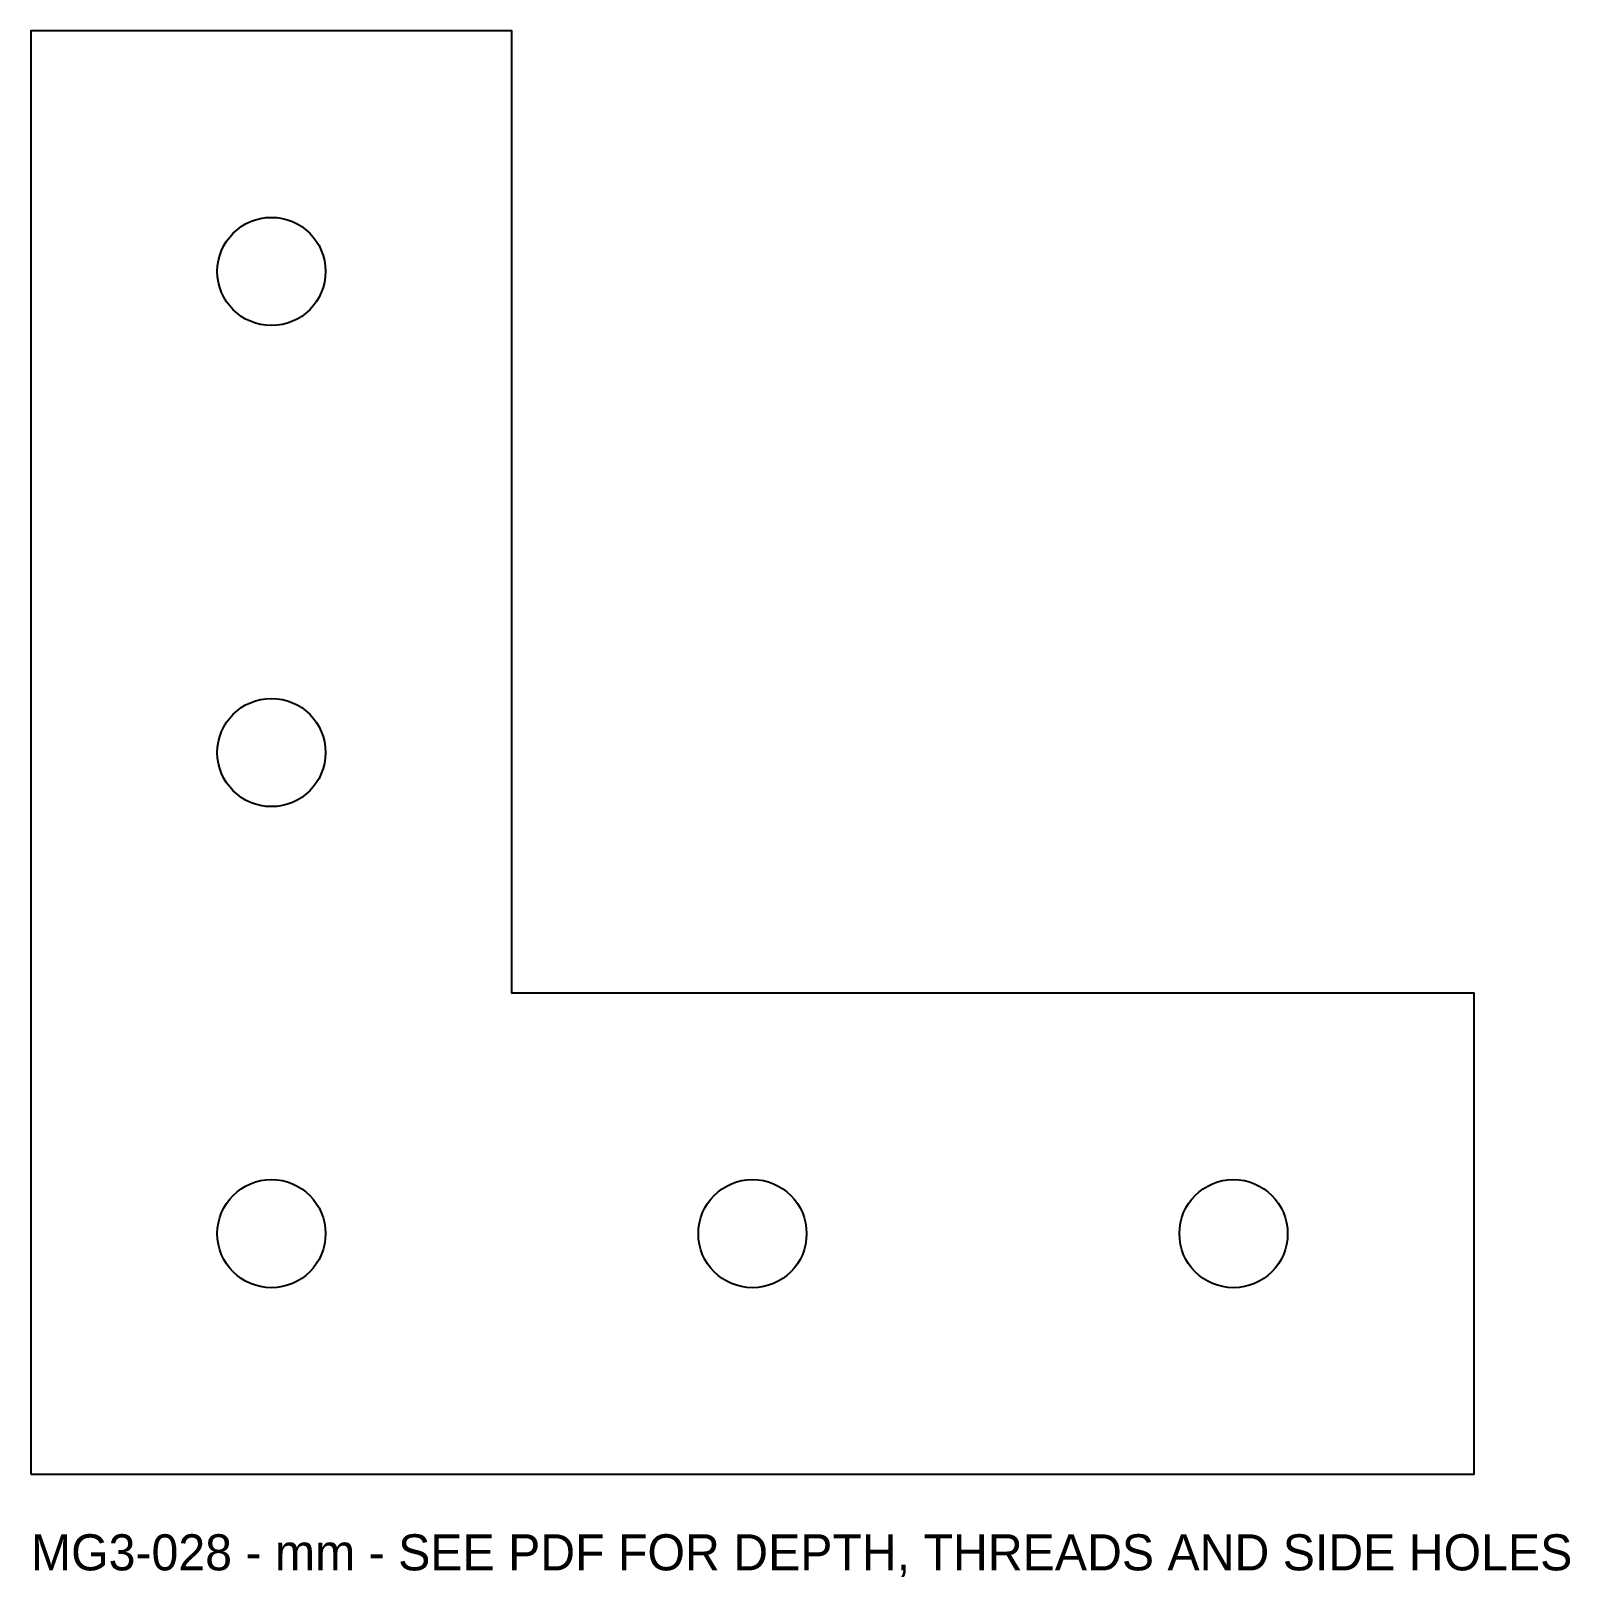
# Model space of a CAD drawing. Header units: millimetres. Extents: x 0 to 128, y -9 to 120.
import ezdxf

# ---------------------------------------------------------------- set-up
doc = ezdxf.new("R2010")
doc.units = ezdxf.units.MM
for name, color, linetype in [('NOTES', 2, 'Continuous'), ('OUTLINE', 7, 'Continuous'), ('THROUGH', 3, 'Continuous')]:
    doc.layers.add(name, color=color, linetype=linetype)

msp = doc.modelspace()

# ---------------------------------------------------------------- linework, layer by layer
at = {"layer": 'OUTLINE'}
msp.add_lwpolyline([(0, 0), (120, 0), (120, 40), (40, 40), (40, 120), (0, 120)], close=True, dxfattribs=at)
at = {"layer": 'THROUGH'}
for centre in [(20, 100), (20, 60), (20, 20), (60, 20), (100, 20)]:
    msp.add_circle(centre, 4.5, dxfattribs=at)

# ---------------------------------------------------------------- texts
at = {"layer": 'NOTES'}
msp.add_text('MG3-028 - mm - SEE PDF FOR DEPTH, THREADS AND SIDE HOLES', height=3, dxfattribs=at).set_placement((0, -8))

doc.saveas('drawing.dxf')
